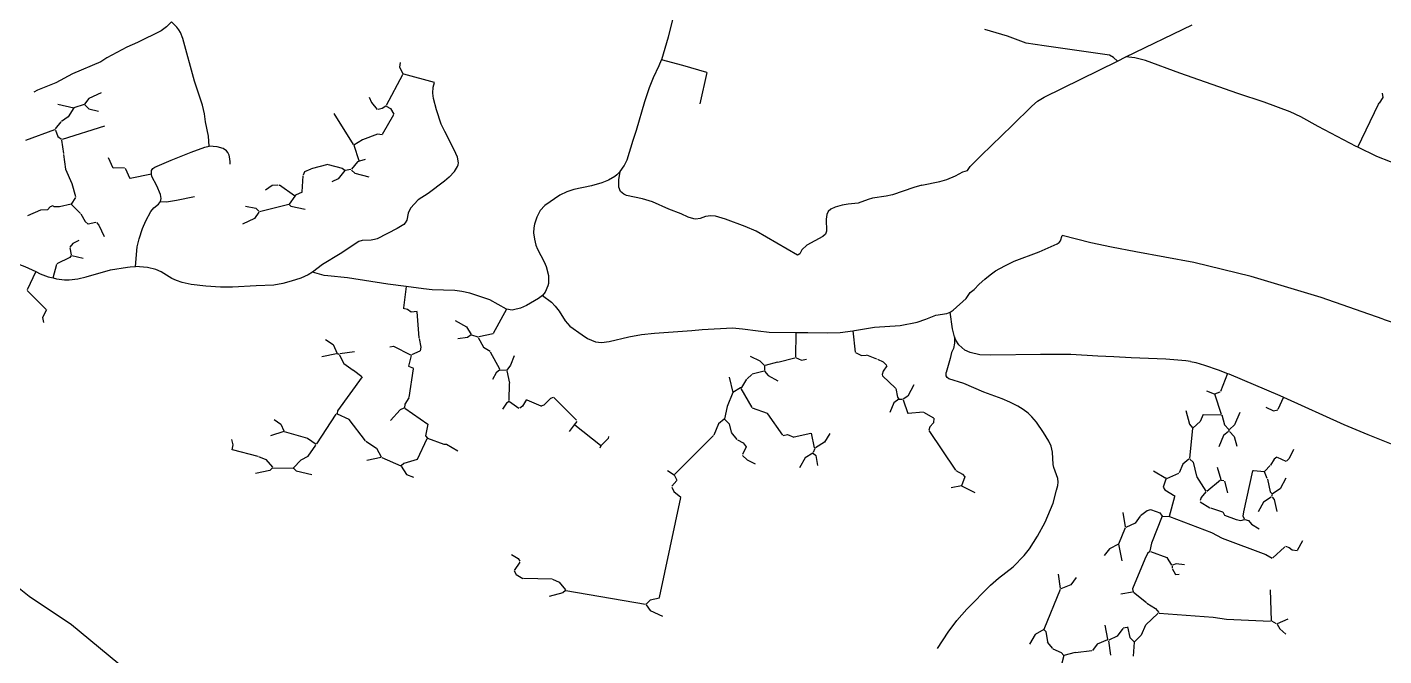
# Model space of a CAD drawing. Header units: metres. Extents: x 432891 to 477890, y 2556094 to 2581523.
# Drawn here: x 459845 to 462489, y 2575713 to 2576938 of the extents above; entities that cross this region are included whole.
import ezdxf

# ---------------------------------------------------------------- set-up
doc = ezdxf.new("R2010")
doc.units = ezdxf.units.M
doc.layers.add('W10_PIPE_DN200', color=8, linetype='Continuous')
doc.layers.add('W10_PIPE_DN250_400', color=3, linetype='Continuous')

msp = doc.modelspace()

# ---------------------------------------------------------------- linework, layer by layer
at = {"layer": 'W10_PIPE_DN200'}
for points in [[(461114.6, 2577145.8), (461125.9, 2577105.9), (461125.9, 2577091.1), (461123.4, 2577070.1), (461113.1, 2577005.6), (461102.1, 2576952.9), (461093.7, 2576919), (461080.7, 2576874.8)], [(460126, 2576948.4), (460116, 2576938.7), (460106, 2576931), (460059.5, 2576908.1), (460038.9, 2576899.3), (460000, 2576878.4), (459988.3, 2576870.7), (459932.8, 2576847.5), (459900.5, 2576830), (459865, 2576815.8), (459857.5, 2576811.5)], [(460199.7, 2576706.1), (460198.3, 2576725.8), (460192.2, 2576753.9), (460190.1, 2576769.4), (460186.6, 2576786.3), (460171.1, 2576833.1), (460148.2, 2576916.2), (460143.5, 2576927.9), (460140.3, 2576933.4), (460136.4, 2576938.3), (460126, 2576948.4)], [(461969.4, 2576872), (461962.1, 2576879.2), (461953.8, 2576883.7), (461926.8, 2576887.9), (461826.5, 2576901.7), (461791.7, 2576906.8), (461755, 2576920.6), (461711.1, 2576933.7)], [(461986.2, 2576880.3), (462115, 2576943)], [(461969.4, 2576872), (461986.2, 2576880.3)], [(462360.6, 2576744.9), (462326.8, 2576763.4), (462306, 2576773.1), (462255.6, 2576791.8), (462204.1, 2576809.3), (462091.4, 2576848.3), (462024.3, 2576873.2), (462003.7, 2576878.2), (461986.2, 2576880.3)], [(460571.5, 2576869.6), (460570.5, 2576860.6), (460577.5, 2576846.6)], [(461000.5, 2576656.9), (461008.5, 2576667.9), (461014, 2576679.6), (461025.8, 2576717.9), (461032.5, 2576737.2), (461048.7, 2576793.7), (461057.4, 2576820.5), (461065.5, 2576840.3), (461076.5, 2576863.5), (461080.7, 2576874.8)], [(461169.3, 2576849.9), (461122.8, 2576863.5), (461080.7, 2576874.8)], [(461169.3, 2576849.9), (461155.7, 2576789.1)], [(461677.2, 2576658.9), (461682.2, 2576666.8), (461704.2, 2576688.4), (461764.5, 2576746.3), (461802.5, 2576784), (461813.9, 2576793.8), (461826.5, 2576801.7), (461969.4, 2576872)], [(460545, 2576786.5), (460577, 2576845.8)], [(460638.3, 2576830.2), (460578.5, 2576846.4)], [(460677.3, 2576657), (460683.3, 2576666.6), (460684.5, 2576670), (460685.3, 2576673.7), (460683.7, 2576684.9), (460677, 2576699.2), (460658.4, 2576734.9), (460651.8, 2576749.3), (460642.3, 2576777.3), (460636.9, 2576799.2), (460635.6, 2576809.4), (460635.9, 2576821.2), (460638.3, 2576830.2)], [(459988.6, 2576810.3), (459964.6, 2576799.3), (459956.6, 2576788.3)], [(460511.5, 2576801.6), (460515.5, 2576791.6), (460526.5, 2576777.6)], [(462485.7, 2576809.9), (462486.7, 2576800.9), (462479.7, 2576789.9)], [(459904.6, 2576788.3), (459935.6, 2576781.3)], [(459935.6, 2576781.3), (459924.6, 2576763.3), (459911.6, 2576754.3)], [(459955.6, 2576787.3), (459935.6, 2576781.3)], [(459956.6, 2576787.3), (459964.6, 2576779.3), (459983.6, 2576774.3)], [(460481, 2576709.5), (460443.1, 2576769.8)], [(460543.5, 2576784.6), (460536.5, 2576779.6), (460528.5, 2576777.6)], [(460544.5, 2576784.6), (460552.5, 2576779.6), (460559.5, 2576768.6)], [(462437.8, 2576704.4), (462478.2, 2576788)], [(462478.2, 2576788), (462479.7, 2576789.9)], [(459900.2, 2576740.1), (459911, 2576753.5)], [(459995.6, 2576745.3), (459912.6, 2576719.3)], [(460537, 2576729.5), (460559, 2576767.8)], [(462437.8, 2576704.4), (462434.8, 2576705.9), (462360.6, 2576744.9)], [(459897.7, 2576737.9), (459841.5, 2576717.6)], [(459899.6, 2576737.3), (459897.7, 2576737.9)], [(459899.6, 2576737.3), (459904.6, 2576725.3), (459911.6, 2576720.3)], [(459911.6, 2576718.3), (459915.6, 2576692.3)], [(460536.5, 2576728.6), (460527.5, 2576729.6), (460498.5, 2576718.6), (460481.5, 2576708.6)], [(459915.6, 2576690.3), (459919.6, 2576661.3), (459931.6, 2576633.3), (459938.6, 2576608.3)], [(460086.8, 2576651.8), (460087.3, 2576658.7), (460089.4, 2576662.6), (460093.4, 2576665.5), (460125.4, 2576679.3), (460164, 2576694.4), (460191.2, 2576704.5), (460199.7, 2576706.1)], [(460240.1, 2576671.1), (460240.3, 2576676.3), (460239.2, 2576685.7), (460238.2, 2576688.8), (460235.5, 2576694.3), (460233.1, 2576697.4), (460226.8, 2576701.9), (460215.1, 2576705.1), (460199.7, 2576706.1)], [(460491.8, 2576677.8), (460481.9, 2576707.7)], [(462559.6, 2576653.6), (462554, 2576659.3), (462547.8, 2576663.2), (462540.5, 2576666.1), (462501.7, 2576676), (462474.8, 2576686.5), (462437.8, 2576704.4)], [(460002.6, 2576684.3), (460011.6, 2576664.3)], [(460034.6, 2576664.3), (460012.6, 2576663.3)], [(460430.5, 2576670.4), (460398.5, 2576661.9)], [(460431.5, 2576670.6), (460458.5, 2576663.6), (460463.5, 2576659.6)], [(460492.1, 2576676.8), (460488.5, 2576675.6), (460476.5, 2576661.6)], [(460503.5, 2576680.6), (460492.1, 2576676.8)], [(460035.6, 2576663.3), (460044.6, 2576643.3)], [(460086.8, 2576651.8), (460045.6, 2576643.5)], [(460104.4, 2576598.3), (460106.1, 2576604.2), (460104.7, 2576612.1), (460097.4, 2576629), (460087.9, 2576647.5), (460086.8, 2576651.8)], [(460380.6, 2576617.6), (460382.5, 2576648.6)], [(460397.5, 2576661.6), (460385.5, 2576656.6), (460382.5, 2576649.6)], [(460463.5, 2576658.6), (460450.5, 2576642.6), (460438.5, 2576636.6)], [(460475.5, 2576660.6), (460464.5, 2576658.6)], [(460476.5, 2576659.6), (460483.5, 2576653.6), (460510.5, 2576646.6)], [(460677.3, 2576657), (460667, 2576645.7), (460658.1, 2576637.9), (460625.9, 2576614.2), (460606.9, 2576601.7), (460592.1, 2576585.6), (460587.2, 2576575.6), (460584.6, 2576562.1), (460581.7, 2576556.9)], [(461588.2, 2576630.6), (461572.8, 2576625.9), (461531, 2576611.3), (461519.1, 2576608.7), (461492.3, 2576605.1), (461483.8, 2576602.7), (461464.3, 2576595), (461444.7, 2576593.2), (461433, 2576591.3), (461419.5, 2576587.3), (461410.8, 2576583.3), (461405.8, 2576579), (461403, 2576573), (461401.8, 2576563.8), (461402.3, 2576540.7), (461400.6, 2576535.1), (461395.4, 2576530), (461364.2, 2576513.6), (461354.4, 2576504), (461350.5, 2576496.7), (461347.5, 2576494.3), (461346, 2576494), (461265.4, 2576540.5), (461243.8, 2576549.9), (461206, 2576564.2), (461186.5, 2576570.1), (461177.4, 2576570.5), (461166.7, 2576569.1), (461156.2, 2576565.5), (461148, 2576564.2), (461143.7, 2576564.6), (461133, 2576568.1), (461119.1, 2576574.7), (461095.5, 2576583.5), (461063.6, 2576597.6), (461044, 2576603.4), (461012.8, 2576610.5), (461007.4, 2576612.6), (461001, 2576618.2), (460997.6, 2576626.1), (460998, 2576640.6), (461000.5, 2576656.9)], [(461588.2, 2576630.6), (461623.4, 2576637.6), (461636.9, 2576641.3), (461653.9, 2576648.8), (461668, 2576656.1), (461677.2, 2576658.9)], [(460333.5, 2576630.6), (460322.5, 2576629.6), (460309.5, 2576620.6)], [(460335.2, 2576630.3), (460336.4, 2576630.1)], [(460365.5, 2576609.5), (460336.4, 2576630.1)], [(460380.5, 2576616.6), (460367.5, 2576610.6), (460366.3, 2576608.9)], [(459894.6, 2576590.3), (459889.6, 2576588.3), (459884.6, 2576582.3), (459870.6, 2576581.3), (459845.6, 2576570.3)], [(459930.6, 2576593.3), (459907.6, 2576588.3), (459897.6, 2576588.3), (459895.6, 2576590.3)], [(459938.6, 2576606.3), (459930.6, 2576593.3)], [(459948.9, 2576575), (459931.3, 2576592.6)], [(460055.6, 2576471.7), (460059.2, 2576510), (460063, 2576525.4), (460069.4, 2576545.7), (460076, 2576560.6), (460086, 2576578.8), (460091.7, 2576585.9), (460100.5, 2576593.5), (460104.4, 2576598.3)], [(460104.4, 2576598.3), (460116.4, 2576598.1), (460135.8, 2576600.8), (460171.1, 2576608.3)], [(460270.5, 2576589.6), (460290.5, 2576585.6), (460296.5, 2576579.6)], [(460354.5, 2576592.6), (460297.5, 2576578.6)], [(460366.3, 2576608.9), (460355.5, 2576593.6)], [(460355.5, 2576592.6), (460358.5, 2576589.6), (460386.5, 2576583.6)], [(459949.6, 2576574.3), (459957.6, 2576559.3), (459963.6, 2576554.3)], [(460296.5, 2576577.6), (460287.5, 2576565.6), (460264.5, 2576554.6)], [(459978.6, 2576557.3), (459963.6, 2576554.3)], [(459979.6, 2576557.3), (459984.6, 2576552.3), (459994.6, 2576530.3)], [(460581.7, 2576556.9), (460578.5, 2576553.7), (460565.9, 2576546.1), (460526.7, 2576526), (460521.6, 2576524.4), (460514.8, 2576523.4), (460497.7, 2576522.4), (460491.1, 2576520.3), (460454.9, 2576496.3), (460420.3, 2576476), (460400.6, 2576460.5)], [(461682.4, 2576420.9), (461690.4, 2576426.7), (461700.1, 2576437.3), (461711, 2576447.1), (461721.3, 2576455.5), (461732.2, 2576463.1), (461749.8, 2576473.4), (461768.4, 2576482.4), (461817.3, 2576500.7), (461852.3, 2576516.2), (461855.7, 2576518.7), (461858.4, 2576522.1), (461861.8, 2576532.5)], [(462230.2, 2576452), (462118.4, 2576479.4), (462005.6, 2576500.3), (461958.2, 2576509.2), (461917.7, 2576517.8), (461861.8, 2576532.5)], [(459945.6, 2576522.3), (459933.6, 2576516.3), (459927.6, 2576509.3)], [(459927.6, 2576508.3), (459930.6, 2576494.3)], [(459930.6, 2576493.3), (459927.6, 2576489.3), (459902.6, 2576477.3)], [(459931.6, 2576493.3), (459953.6, 2576488.3)], [(459861.7, 2576461.8), (459844.7, 2576426.4)], [(459895.7, 2576449.4), (459902.3, 2576476.3)], [(462487.7, 2576369.1), (462366.3, 2576411.4), (462230.2, 2576452)], [(460583.2, 2576432.8), (460577.9, 2576391.5)], [(459881.6, 2576388.2), (459845, 2576424.8)], [(461643.5, 2576382.8), (461649.5, 2576386.4), (461674.8, 2576409.4), (461682.4, 2576420.9)], [(459882.3, 2576387.5), (459874.3, 2576372.5), (459876.3, 2576362.5)], [(460577.8, 2576390.5), (460585.8, 2576388.5), (460592.8, 2576383.5), (460604.8, 2576384.5)], [(460608.7, 2576332.5), (460604.5, 2576383.5)], [(460778.8, 2576388.8), (460753.2, 2576341.4)], [(461453.8, 2576346.4), (461457, 2576346.8), (461495.8, 2576353.5), (461546.2, 2576357.1), (461579.1, 2576363.5), (461596.4, 2576369.1), (461615.4, 2576376.8), (461637.1, 2576380.4), (461643.5, 2576382.8)], [(461651.9, 2576334.9), (461648.1, 2576350.1), (461643.5, 2576382.8)], [(460678.8, 2576366.5), (460700.8, 2576354.5), (460709.8, 2576339.5)], [(461342.5, 2576343.3), (461366.2, 2576343), (461404.1, 2576342.2), (461429.2, 2576343.4), (461453.8, 2576346.4)], [(461453.8, 2576346.4), (461458.7, 2576305.1)], [(462487.7, 2576369.1), (462526.4, 2576356.2), (462581.4, 2576339.7), (462646.1, 2576323), (462651.9, 2576321.8)], [(460425.8, 2576329.5), (460440.8, 2576319.5), (460448.8, 2576302.5)], [(460608.8, 2576331.5), (460611.8, 2576314.5), (460610.8, 2576307.5)], [(460709.8, 2576338.5), (460702.8, 2576333.5), (460683.8, 2576330.5)], [(460710.8, 2576338.5), (460722.8, 2576334.5)], [(460723.8, 2576333.5), (460733.8, 2576314.5), (460746.8, 2576306.5)], [(460752.8, 2576340.5), (460724.8, 2576334.5)], [(461342.5, 2576343.3), (461341.8, 2576295.1)], [(461651.9, 2576334.9), (461651.7, 2576322.5), (461649.9, 2576311.9), (461646.3, 2576304), (461643.8, 2576292.2), (461635.7, 2576264.9)], [(462111.8, 2576286.8), (462102.6, 2576288.2), (462063.8, 2576291.1), (461996.4, 2576293.6), (461962.5, 2576296), (461931.5, 2576296.9), (461878.5, 2576300.4), (461819.4, 2576300.4), (461722.6, 2576298.8), (461701.6, 2576299.9), (461682.7, 2576304.1), (461672.1, 2576308.9), (461660.3, 2576319.4), (461654.6, 2576327.9), (461651.9, 2576334.9)], [(460447.8, 2576301.5), (460418.8, 2576295.5)], [(460449.8, 2576301.5), (460451.8, 2576301.5)], [(460452.8, 2576300.5), (460461.8, 2576282.5), (460479.8, 2576269.5)], [(460482.8, 2576305.5), (460453.8, 2576301.5)], [(460551.8, 2576315.5), (460558.8, 2576316.5), (460591.8, 2576299.5)], [(460592.8, 2576298.5), (460587.8, 2576277.5), (460597.8, 2576273.5)], [(460609.8, 2576306.5), (460593.8, 2576299.5)], [(460747.3, 2576305.6), (460765.3, 2576272.4)], [(460793.8, 2576297.5), (460786.8, 2576279.5), (460779.8, 2576269.5)], [(461253.8, 2576297.1), (461272.8, 2576288.1), (461281.8, 2576279.1)], [(461307.8, 2576285.4), (461340.9, 2576293.8)], [(461341.8, 2576294.1), (461353.8, 2576289.1), (461363.8, 2576291.1)], [(461458.8, 2576304.1), (461470.8, 2576298.1), (461479.8, 2576299.1)], [(461500.9, 2576291.5), (461480.8, 2576298.8)], [(460496.9, 2576257), (460480.6, 2576268.9)], [(460589, 2576216.5), (460597.6, 2576272.5)], [(460765.8, 2576270.5), (460758.8, 2576264.5), (460751.8, 2576251.5)], [(460766.8, 2576270.5), (460778.8, 2576269.5)], [(460779.8, 2576268.5), (460784.8, 2576244.5)], [(461280.8, 2576268.1), (461257.8, 2576262.1)], [(461281.8, 2576278.1), (461281.8, 2576269.1)], [(461281.8, 2576268.1), (461288.8, 2576259.1), (461307.8, 2576249.1)], [(461306.8, 2576285.1), (461282.8, 2576279.1)], [(461501.8, 2576291.1), (461512.8, 2576286.1), (461519.8, 2576279.1)], [(461519.8, 2576278.1), (461512.8, 2576268.1), (461510.8, 2576261.1)], [(462111.8, 2576286.8), (462122.2, 2576284.7), (462139.1, 2576279.8), (462166, 2576270.7), (462184.2, 2576263.4)], [(460497.8, 2576256.5), (460449.8, 2576190.5), (460448.8, 2576185.5)], [(460783.8, 2576210.5), (460784.8, 2576243.5)], [(461212.8, 2576256.1), (461219.8, 2576226.1)], [(461246.8, 2576252.1), (461236.8, 2576236.1), (461234.9, 2576235)], [(461247.6, 2576252.8), (461257.1, 2576261.5)], [(461510.8, 2576261.1), (461511.5, 2576258.4)], [(461537.1, 2576234.8), (461511.5, 2576258.4)], [(461572.8, 2576241.1), (461560.8, 2576219.1), (461551.8, 2576213.1)], [(461618.6, 2575727.4), (461639.7, 2575759.3), (461656.5, 2575781.5), (461676.1, 2575803.6), (461722.3, 2575850.5), (461737.8, 2575864.3), (461766.2, 2575886.5), (461787.5, 2575908.4), (461798, 2575921.2), (461813.9, 2575945.9), (461828.9, 2575973.3), (461844.3, 2576010.5), (461850.9, 2576035.7), (461853.2, 2576044.9), (461853.9, 2576051.7), (461853.4, 2576058.4), (461845.4, 2576079.7), (461844.1, 2576086), (461842.9, 2576109.9), (461840.1, 2576121.8), (461835.8, 2576131.4), (461825.7, 2576148.4), (461812.1, 2576168.1), (461802.9, 2576179), (461795.5, 2576185.8), (461785.8, 2576193), (461775.5, 2576199.3), (461759.5, 2576207.6), (461744.7, 2576213.8), (461709.3, 2576226.6), (461670.4, 2576243.8), (461640.9, 2576252.9), (461637.9, 2576255.2), (461636, 2576258.7), (461635.7, 2576264.9)], [(462184.2, 2576263.4), (462170.3, 2576228.3)], [(462184.2, 2576263.4), (462186.8, 2576262.4), (462286, 2576220.1), (462293, 2576216.9)], [(460588.8, 2576215.5), (460580.8, 2576203.5), (460579.8, 2576196.5)], [(460869.8, 2576216.5), (460864.8, 2576214.5), (460851.8, 2576201.5), (460847.8, 2576200.5)], [(460915.1, 2576172.2), (460871, 2576216.3)], [(461219.8, 2576226.1), (461208.8, 2576199.1), (461203.8, 2576175.1)], [(461234.9, 2576235), (461219.8, 2576226.1)], [(461235.4, 2576234.2), (461257.3, 2576197)], [(461537.8, 2576234.1), (461540.8, 2576217.1), (461543.8, 2576213.1)], [(462142.9, 2576229.4), (462157.9, 2576223.4), (462159.1, 2576223.8)], [(462159.1, 2576223.8), (462169.9, 2576227.4)], [(462172.6, 2576183.3), (462159.4, 2576222.8)], [(462293, 2576216.9), (462282.4, 2576193.3)], [(462293, 2576216.9), (462410.6, 2576163.7), (462457.2, 2576144.3), (462535.7, 2576113.2), (462588.7, 2576087), (462620, 2576074.6), (462666.1, 2576053.8), (462681, 2576049), (462698.2, 2576045), (462756.8, 2576037.9), (462766.6, 2576035.9), (462778.2, 2576032.2), (462786.3, 2576028.4), (462794, 2576022.4)], [(460578.8, 2576195.5), (460571.8, 2576192.5), (460552.8, 2576171.5)], [(460580.8, 2576195.5), (460625.8, 2576164.5), (460620.8, 2576141.5)], [(460783.8, 2576208.5), (460778.8, 2576205.5), (460770.8, 2576193.5)], [(460784.8, 2576208.5), (460802.8, 2576195.5)], [(460817.8, 2576212.5), (460809.8, 2576199.5), (460804.8, 2576195.5)], [(460818.7, 2576212.1), (460845.9, 2576199.9)], [(460845.9, 2576199.9), (460847.8, 2576200.5)], [(461257.8, 2576196.1), (461286.8, 2576186.1)], [(461543.8, 2576213.1), (461533.8, 2576206.1), (461525.8, 2576187.1)], [(461543.8, 2576213.1), (461550.8, 2576213.1)], [(461551.8, 2576212.1), (461560.8, 2576185.1)], [(461590.8, 2576188.1), (461561.8, 2576185.3)], [(461591.8, 2576188.1), (461610.8, 2576177.1)], [(462102.9, 2576191.4), (462109.9, 2576164.4), (462115.9, 2576157.4)], [(462258.9, 2576197.4), (462273.9, 2576190.4), (462281.9, 2576192.4)], [(460325.8, 2576173.5), (460338.8, 2576164.5), (460344.8, 2576151.5)], [(460409.3, 2576126.3), (460447.2, 2576183.7)], [(460448.8, 2576184.5), (460447.2, 2576183.7)], [(460448.8, 2576184.5), (460471.8, 2576174.5)], [(460504.1, 2576132.3), (460472.4, 2576173.7)], [(460911, 2576163.4), (460900.8, 2576150.5)], [(460915.8, 2576169.5), (460911, 2576163.4)], [(460962, 2576123.1), (460911.8, 2576162.8)], [(461202.8, 2576174.1), (461191.8, 2576165.1), (461182.8, 2576143.1)], [(461203.8, 2576174.1), (461212.8, 2576165.1), (461216.8, 2576149.1)], [(461288.4, 2576184.3), (461286.8, 2576186.1)], [(461317.3, 2576143), (461288.4, 2576184.3)], [(461611.8, 2576176.1), (461610.8, 2576167.1), (461603.8, 2576159.1), (461601.8, 2576153.1)], [(462136.9, 2576183.4), (462130.9, 2576169.4), (462116.9, 2576157.4)], [(462137.9, 2576183.4), (462171.9, 2576182.4)], [(462172.9, 2576182.4), (462177.9, 2576163.4), (462186.9, 2576154.4)], [(462207.9, 2576187.4), (462197.9, 2576163.4), (462187.9, 2576154.4)], [(460344.8, 2576150.5), (460318.8, 2576141.5)], [(460345.8, 2576150.5), (460390.8, 2576137.5), (460407.8, 2576125.5)], [(460605.2, 2576096.4), (460624.3, 2576136.6)], [(460620.8, 2576141.5), (460624.8, 2576137.5)], [(460624.8, 2576137.5), (460656.8, 2576125.5), (460661.8, 2576125.5), (460683.8, 2576112.5)], [(460977.8, 2576140.5), (460976.8, 2576136.5), (460962.8, 2576122.5)], [(461106.5, 2576066.2), (461182.1, 2576142.4)], [(461228.2, 2576134.9), (461217.4, 2576148.3)], [(461317.8, 2576142.1), (461326.8, 2576144.1), (461338.8, 2576139.1)], [(461372.1, 2576146), (461339.8, 2576139.3)], [(461372.8, 2576147.1), (461378.8, 2576118.1)], [(461408.8, 2576146.1), (461398.8, 2576129.1), (461380.8, 2576118.1)], [(461654.3, 2576075), (461602.4, 2576152.3)], [(462115.9, 2576156.4), (462109.9, 2576097.4)], [(462185.9, 2576150.4), (462175.9, 2576142.4), (462166.9, 2576120.4)], [(462186.9, 2576153.4), (462186.9, 2576151.4)], [(462187.9, 2576150.4), (462196.9, 2576140.4), (462201.9, 2576121.4)], [(460242.8, 2576134.5), (460245.8, 2576124.5), (460243.8, 2576114.5)], [(460294.8, 2576101.7), (460244.8, 2576114.3)], [(460392.4, 2576102.3), (460407.2, 2576123.7)], [(460504.8, 2576131.5), (460525.8, 2576117.5), (460534.8, 2576100.5)], [(460962.8, 2576122.5), (460960.8, 2576117.5)], [(461228.8, 2576134.1), (461239.8, 2576128.1), (461245.8, 2576120.1)], [(461245.8, 2576120.1), (461238.8, 2576105.1)], [(461379.8, 2576117.1), (461376.8, 2576109.1)], [(462312.9, 2576115.4), (462303.9, 2576097.4), (462298.9, 2576092.4)], [(460295.8, 2576101.5), (460309.8, 2576095.5), (460322.8, 2576080.5)], [(460391.8, 2576101.5), (460377.8, 2576094.5), (460363.8, 2576079.5)], [(460534.8, 2576099.5), (460506.8, 2576093.5)], [(460535.8, 2576099.5), (460572.8, 2576083.5)], [(460604.8, 2576095.5), (460578.8, 2576087.5), (460573.8, 2576083.5)], [(460573.8, 2576082.5), (460583.8, 2576066.5), (460597.8, 2576061.5)], [(461238.8, 2576103.1), (461247.8, 2576095.1), (461263.8, 2576087.1)], [(461375.8, 2576108.1), (461360.8, 2576099.1), (461349.8, 2576079.1)], [(461376.8, 2576108.1), (461381.8, 2576103.1), (461384.8, 2576084.1)], [(462108.9, 2576096.4), (462096.9, 2576086.4), (462089.9, 2576069.4)], [(462110.9, 2576096.4), (462116.9, 2576090.4), (462123.9, 2576063.4)], [(462256.6, 2576073.1), (462267.2, 2576083.7)], [(462279.9, 2576100.4), (462274.9, 2576096.4), (462267.9, 2576084.4)], [(462280.9, 2576100.4), (462297.9, 2576092.4)], [(460322.8, 2576079.5), (460317.8, 2576074.5), (460289.8, 2576068.5)], [(460323.8, 2576079.5), (460362.8, 2576078.5)], [(460363.8, 2576078.5), (460368.8, 2576073.5), (460399.8, 2576066.5)], [(461092.8, 2576074.5), (461105.8, 2576065.5)], [(461105.8, 2576065.5), (461110.8, 2576055.5)], [(461654.8, 2576074.1), (461667.8, 2576067.1), (461671.8, 2576062.1)], [(461671.8, 2576062.1), (461665.8, 2576044.1)], [(462039.9, 2576073.4), (462063.9, 2576059.4)], [(462063.9, 2576057.4), (462058.9, 2576041.4)], [(462065.9, 2576058.7), (462063.9, 2576059.4)], [(462065.9, 2576058.7), (462089, 2576069)], [(462142.4, 2576034.2), (462124.5, 2576062.5)], [(462143.7, 2576034), (462170.2, 2576055.7)], [(462163.9, 2576080.4), (462170.9, 2576056.4)], [(462232.9, 2576073.4), (462214.9, 2575993.4), (462213.9, 2575985.4), (462216.9, 2575979.4)], [(462232.9, 2576073.4), (462234.9, 2576074.4)], [(462234.9, 2576074.4), (462255.9, 2576072.4)], [(462261.6, 2576058.3), (462256.3, 2576071.4)], [(462261.9, 2576057.4), (462266.9, 2576032.4), (462270.9, 2576028.4)], [(462297.9, 2576059.4), (462286.9, 2576038.4), (462271.9, 2576028.4)], [(461110.8, 2576054.5), (461100.8, 2576043.5)], [(461100.8, 2576041.5), (461104.8, 2576033.5), (461118.8, 2576022.5)], [(461665.8, 2576044.1), (461645.8, 2576040.1)], [(461665.8, 2576044.1), (461691.8, 2576031.1)], [(462058.9, 2576041.4), (462061.9, 2576036.4), (462081.9, 2576024.4)], [(462141.9, 2576032.4), (462132.9, 2576021.4), (462130.9, 2576015.4)], [(462171.9, 2576055.4), (462176.9, 2576054.4)], [(462177.9, 2576053.4), (462183.9, 2576030.4)], [(460399.1, 2575423.8), (460354.2, 2575453), (460310.7, 2575483.5), (460252.3, 2575522.5), (460156.3, 2575589.2), (460098.3, 2575639), (460059.3, 2575667.3), (459931, 2575773.2), (459848.6, 2575828.9), (459828.8, 2575844), (459771.5, 2575889.6), (459693.7, 2575938.5), (459639.8, 2575976.8), (459608.2, 2576001.8), (459592.2, 2576013.4), (459587.2, 2576016.1)], [(461077, 2575826.5), (461118.6, 2576021.5)], [(462071.2, 2575985.3), (462081.7, 2576023.4)], [(462130.9, 2576013.4), (462149.9, 2576001.4)], [(462268.9, 2576022.4), (462253.9, 2576012.4), (462243.9, 2575993.4)], [(462270.9, 2576027.4), (462269.9, 2576023.4)], [(462270.9, 2576022.4), (462274.9, 2576017.4), (462279.9, 2575994.4)], [(461979.9, 2575992.4), (461984.9, 2575964.4)], [(462013.9, 2575985.4), (462003.9, 2575971.4), (461985.9, 2575963.4)], [(462027.2, 2575995.7), (462014.7, 2575986)], [(462027.9, 2575996.4), (462033.9, 2575998.4), (462044.9, 2575994.4), (462051.9, 2575991.4), (462056.9, 2575985.4)], [(462056.9, 2575985.4), (462035.9, 2575932.4), (462032.9, 2575917.4)], [(462056.9, 2575985.4), (462070.9, 2575984.4)], [(462070.9, 2575984.4), (462152.9, 2575953.4), (462173.9, 2575942.4), (462258.9, 2575910.4), (462270.9, 2575903.4)], [(462150.9, 2576001.1), (462174, 2575993.7)], [(462174.9, 2575993.4), (462177.9, 2575987.4), (462200.9, 2575978.4), (462209.9, 2575976.4), (462216.9, 2575978.4)], [(462217.9, 2575978.4), (462224.9, 2575976.4), (462230.9, 2575969.4), (462245.9, 2575960.4)], [(461984.9, 2575962.4), (461971.9, 2575930.4)], [(461971.9, 2575930.4), (461953.9, 2575921.4), (461943.9, 2575908.4)], [(461971.9, 2575930.4), (461977.9, 2575898.4)], [(462272.6, 2575904.1), (462295.2, 2575924.7)], [(462295.2, 2575924.7), (462295.9, 2575925.4)], [(462296.9, 2575926.4), (462303.9, 2575924.4), (462309.9, 2575919.4), (462319.9, 2575918.4)], [(462329.9, 2575937.4), (462319.9, 2575918.4)], [(460788.8, 2575910.5), (460801.8, 2575902.5), (460804.8, 2575897.5)], [(462032.9, 2575916.4), (462027.9, 2575912.4), (462022.9, 2575901.4), (461998.9, 2575843.4), (461999.9, 2575837.4)], [(462033.9, 2575916.4), (462065.9, 2575904.4), (462074.9, 2575889.4)], [(460804.8, 2575895.5), (460793.8, 2575879.5)], [(460793.8, 2575878.5), (460797.8, 2575871.5), (460810.8, 2575863.5)], [(461853.9, 2575872.4), (461857.9, 2575844.4)], [(462075.9, 2575888.4), (462075.9, 2575884.4)], [(462075.9, 2575883.4), (462082.9, 2575871.4), (462089.9, 2575872.4)], [(462099.9, 2575890.4), (462083.9, 2575892.4), (462076.9, 2575889.4)], [(460867.8, 2575862.5), (460811.8, 2575863.4)], [(460868.8, 2575862.5), (460881.8, 2575856.5), (460893.8, 2575841.5)], [(461888.9, 2575865.4), (461878.9, 2575851.4), (461858.9, 2575843.4)], [(460893.8, 2575840.5), (460888.8, 2575835.5), (460861.8, 2575828.5)], [(460894.8, 2575840.5), (461049.8, 2575813.5)], [(461076.8, 2575825.5), (461058.8, 2575821.5), (461050.8, 2575813.5)], [(461857.9, 2575842.4), (461825.9, 2575764.4)], [(461975.9, 2575833.6), (461998.9, 2575837.4)], [(462026.2, 2575816), (462000.7, 2575836.7)], [(462266.9, 2575841.4), (462268.9, 2575781.4)], [(461050.8, 2575812.5), (461058.8, 2575801.5), (461082.8, 2575790.5)], [(462024.6, 2575773.1), (462048.2, 2575795.7)], [(462026.9, 2575815.4), (462043.9, 2575805.4), (462049.9, 2575797.4)], [(462048.2, 2575795.7), (462048.9, 2575796.4)], [(462050.9, 2575796.4), (462155.9, 2575788.4), (462181.9, 2575784.4), (462267.9, 2575780.4)], [(461944.9, 2575772.4), (461949.9, 2575745.4)], [(461979.9, 2575766.4), (461968.9, 2575751.4), (461952.9, 2575743.4)], [(461988.2, 2575768.3), (461980.9, 2575766.6)], [(461988.9, 2575769.4), (461993.9, 2575748.4), (462001.9, 2575740.4)], [(462023.9, 2575772.4), (462015.9, 2575753.4), (462002.9, 2575740.4)], [(462269.8, 2575780.9), (462279.1, 2575775.8)], [(462301.9, 2575784.4), (462280.9, 2575775.4)], [(462280.9, 2575774.4), (462285.9, 2575765.4), (462297.9, 2575755.4)], [(461825.9, 2575764.4), (461808.9, 2575754.4), (461797.9, 2575735.4)], [(461825.9, 2575764.4), (461829.9, 2575760.4), (461832.9, 2575740.4)], [(461843.3, 2575727.2), (461833.5, 2575739.6)], [(461949.9, 2575744.4), (461929.9, 2575735.4), (461920.9, 2575723.4)], [(461949.9, 2575744.4), (461950.9, 2575743.4)], [(461951.9, 2575742.4), (461955.9, 2575714.4)], [(462001.9, 2575739.4), (461999.9, 2575712.4)], [(461843.9, 2575726.4), (461859.9, 2575719.4), (461864.9, 2575713.4)], [(461864.9, 2575713.4), (461860.9, 2575698.4)], [(461886.9, 2575719.4), (461864.9, 2575713.4)], [(461887.9, 2575719.4), (461919.9, 2575723.2)]]:
    msp.add_lwpolyline(points, dxfattribs=at)
at = {"layer": 'W10_PIPE_DN250_400'}
for points in [[(461000.5, 2576656.9), (460994.2, 2576650.5), (460989.7, 2576647.1), (460977.7, 2576640.3), (460964.9, 2576634.9), (460944.8, 2576628.9), (460910.3, 2576621.6), (460896.6, 2576617.6), (460882.7, 2576611.1), (460853.5, 2576590.8), (460844.8, 2576580.7), (460838.3, 2576568.1), (460833.7, 2576554.6), (460832.1, 2576547), (460831.7, 2576537.6), (460833.2, 2576524.9), (460835.9, 2576513.4), (460839.1, 2576505.6), (460852.3, 2576480.8), (460856.1, 2576471.8), (460860.4, 2576454.5), (460860.6, 2576438.8), (460859.7, 2576434.1), (460854.3, 2576421.6), (460849, 2576415.4)], [(459808.3, 2576482), (459824.5, 2576477.9), (459840.1, 2576472.1), (459861.7, 2576461.8)], [(459861.7, 2576461.8), (459870.1, 2576457.7), (459885.4, 2576451.9), (459895.7, 2576449.4)], [(459895.7, 2576449.4), (459902.1, 2576447.8), (459917.7, 2576446.1), (459926.6, 2576446.1), (459943.6, 2576448), (459959.9, 2576451.6), (460007.4, 2576465.1), (460040, 2576470.7), (460045.6, 2576471.3), (460055.6, 2576471.7)], [(460400.6, 2576460.5), (460392.3, 2576455.5), (460378, 2576449.3), (460359.5, 2576443), (460342.7, 2576438.5), (460325.3, 2576435.7), (460290.7, 2576434.4), (460244.9, 2576431.6), (460221.7, 2576431.3), (460192.8, 2576433.2), (460164.1, 2576436.8), (460147, 2576440.6), (460135.8, 2576444.3), (460126.7, 2576448.5), (460105.6, 2576461.4), (460095.4, 2576465.8), (460079.2, 2576469.8), (460055.6, 2576471.7)], [(460583.2, 2576432.8), (460547.3, 2576437.3), (460469.2, 2576449.9), (460430.8, 2576453.8), (460423.7, 2576454.5), (460400.6, 2576460.5)], [(460778.8, 2576388.8), (460746.4, 2576407), (460707.5, 2576419.8), (460692.1, 2576423.3), (460678, 2576425), (460634.3, 2576426.3), (460617, 2576428.5), (460583.2, 2576432.8)], [(460849, 2576415.4), (460841.1, 2576409.3), (460817.6, 2576395.6), (460806.3, 2576390.3), (460792.7, 2576387.1), (460789.9, 2576386.7), (460778.8, 2576388.8)], [(460849, 2576415.4), (460866.4, 2576402.1), (460873.7, 2576394.7), (460881.3, 2576384.6), (460892.9, 2576365.9), (460902.6, 2576355.4)], [(460902.6, 2576355.4), (460926.1, 2576338.3), (460937, 2576331.7), (460952.1, 2576325.1), (460964, 2576323.4)], [(460964, 2576323.4), (460978.7, 2576325.6), (461017.2, 2576334.8), (461042.2, 2576339.5), (461067.5, 2576342.1), (461139.8, 2576347.1), (461159.9, 2576349.3), (461219, 2576352.1), (461238.9, 2576350.5), (461269.5, 2576346.1), (461290.8, 2576344), (461342.5, 2576343.3)]]:
    msp.add_lwpolyline(points, dxfattribs=at)

doc.saveas('drawing.dxf')
